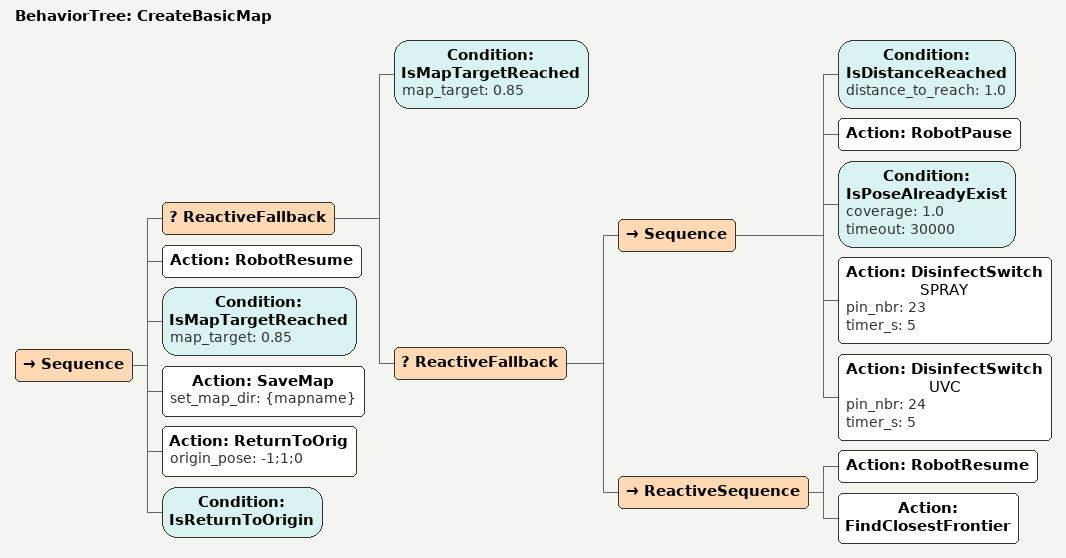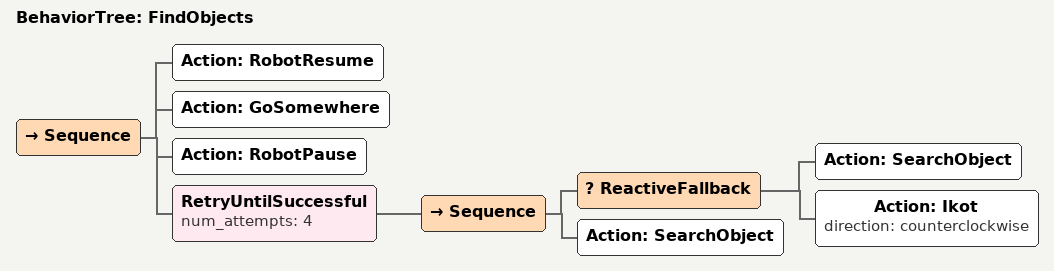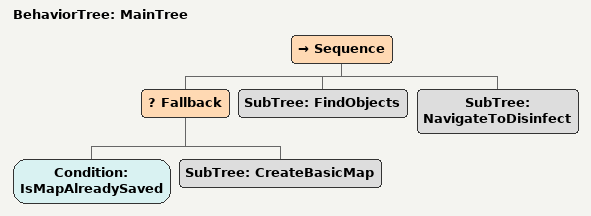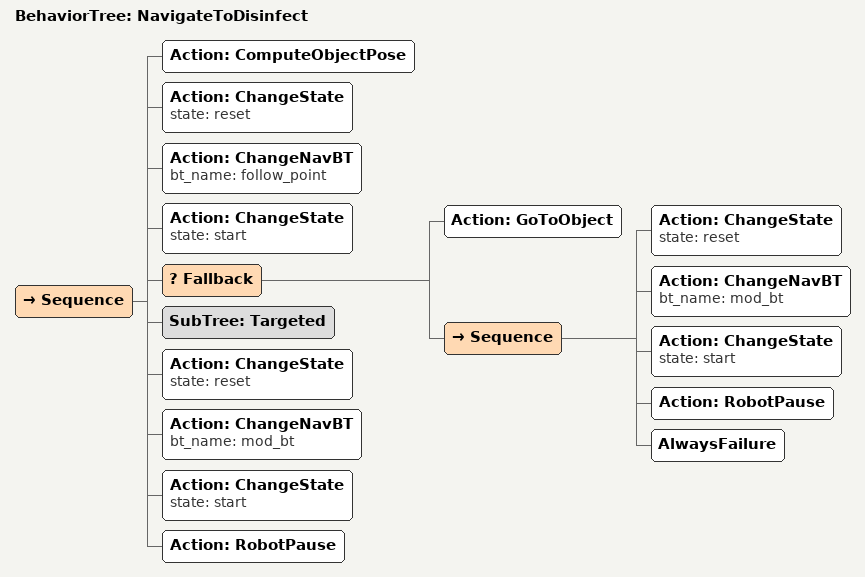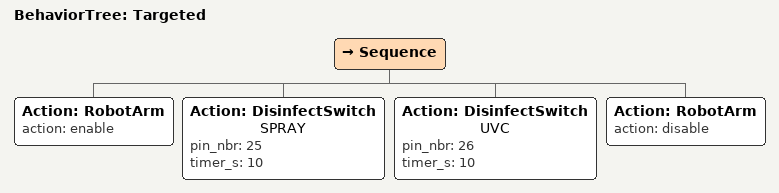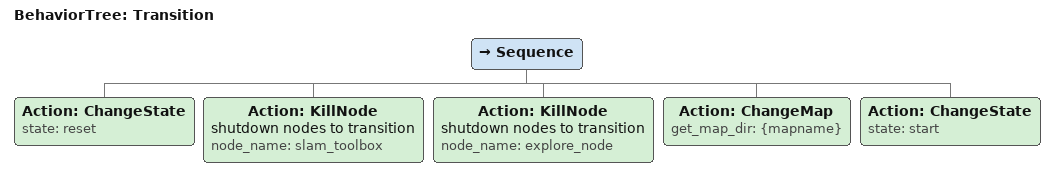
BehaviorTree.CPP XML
<?xml version="1.0"?>
<root main_tree_to_execute="MainTree">
    <BehaviorTree ID="CreateBasicMap">
        <Sequence>
            <ReactiveFallback>
                <Condition ID="IsMapTargetReached" map_target="0.85"/>
                <ReactiveFallback>
                    <Sequence>
                        <Condition ID="IsDistanceReached" distance_to_reach="1.0"/>
                        <Action ID="RobotPause"/>
                        <Condition ID="IsPoseAlreadyExist" coverage="1.0" timeout="30000"/>
                        <Action ID="DisinfectSwitch" name="SPRAY" pin_nbr="23" timer_s="5"/>
                        <Action ID="DisinfectSwitch" name="UVC"  pin_nbr="24" timer_s="5"/>
                    </Sequence>
                    <ReactiveSequence>
                        <Action ID="RobotResume"/>
                        <Action ID="FindClosestFrontier"/>
                    </ReactiveSequence>
                </ReactiveFallback>
            </ReactiveFallback>
            <Action ID="RobotResume"/>
            <Condition ID="IsMapTargetReached" map_target="0.85"/>
            <Action ID="SaveMap" set_map_dir="{mapname}"/>
            <Action ID="ReturnToOrig" origin_pose="-1;1;0"/>
            <Condition ID="IsReturnToOrigin"/>
        </Sequence>
    </BehaviorTree>
    <BehaviorTree ID="FindObjects">
        <Sequence>
            <Action ID="RobotResume"/>
            <Action ID="GoSomewhere"/>
            <Action ID="RobotPause"/>
            <RetryUntilSuccessful num_attempts="4">
                <Sequence>
                    <ReactiveFallback>
                        <Action ID="SearchObject"/>
                        <Action ID="Ikot" direction="counterclockwise"/>
                    </ReactiveFallback>
                    <Action ID="SearchObject"/>
                </Sequence>
            </RetryUntilSuccessful>
        </Sequence>
    </BehaviorTree>
    <BehaviorTree ID="MainTree">
        <Sequence>
            <Fallback>
                <Condition ID="IsMapAlreadySaved"/>
                <SubTree ID="CreateBasicMap"/>
            </Fallback>
            <SubTree ID="FindObjects"/>
            <SubTree ID="NavigateToDisinfect"/>
        </Sequence>
    </BehaviorTree>
    <BehaviorTree ID="NavigateToDisinfect">
        <Sequence>
            <Action ID="ComputeObjectPose"/>
            <Action ID="ChangeState" state="reset"/>
            <Action ID="ChangeNavBT" bt_name="follow_point"/>
            <Action ID="ChangeState" state="start"/>
            <Fallback>
                <Action ID="GoToObject"/>
                <Sequence>
                    <Action ID="ChangeState" state="reset"/>
                    <Action ID="ChangeNavBT" bt_name="mod_bt"/>
                    <Action ID="ChangeState" state="start"/>
                    <Action ID="RobotPause"/>
                    <AlwaysFailure/>
                </Sequence>
            </Fallback>
            <SubTree ID="Targeted"/>
            <Action ID="ChangeState" state="reset"/>
            <Action ID="ChangeNavBT" bt_name="mod_bt"/>
            <Action ID="ChangeState" state="start"/>
            <Action ID="RobotPause"/>
        </Sequence>
    </BehaviorTree>
    <BehaviorTree ID="Targeted">
        <Sequence>
            <Action ID="RobotArm" action="enable"/>
            <Action ID="DisinfectSwitch" name="SPRAY" pin_nbr="25" timer_s="10"/>
            <Action ID="DisinfectSwitch" name="UVC"  pin_nbr="26" timer_s="10"/>
            <Action ID="RobotArm" action="disable"/>
        </Sequence>
    </BehaviorTree>
    <BehaviorTree ID="Transition">
        <Sequence>
            <Action ID="ChangeState" state="reset"/>
            <Action ID="KillNode" name="shutdown nodes to transition" node_name="slam_toolbox"/>
            <Action ID="KillNode" name="shutdown nodes to transition" node_name="explore_node"/>
            <Action ID="ChangeMap" get_map_dir="{mapname}"/>
            <Action ID="ChangeState" state="start"/>
        </Sequence>
    </BehaviorTree>
</root>
